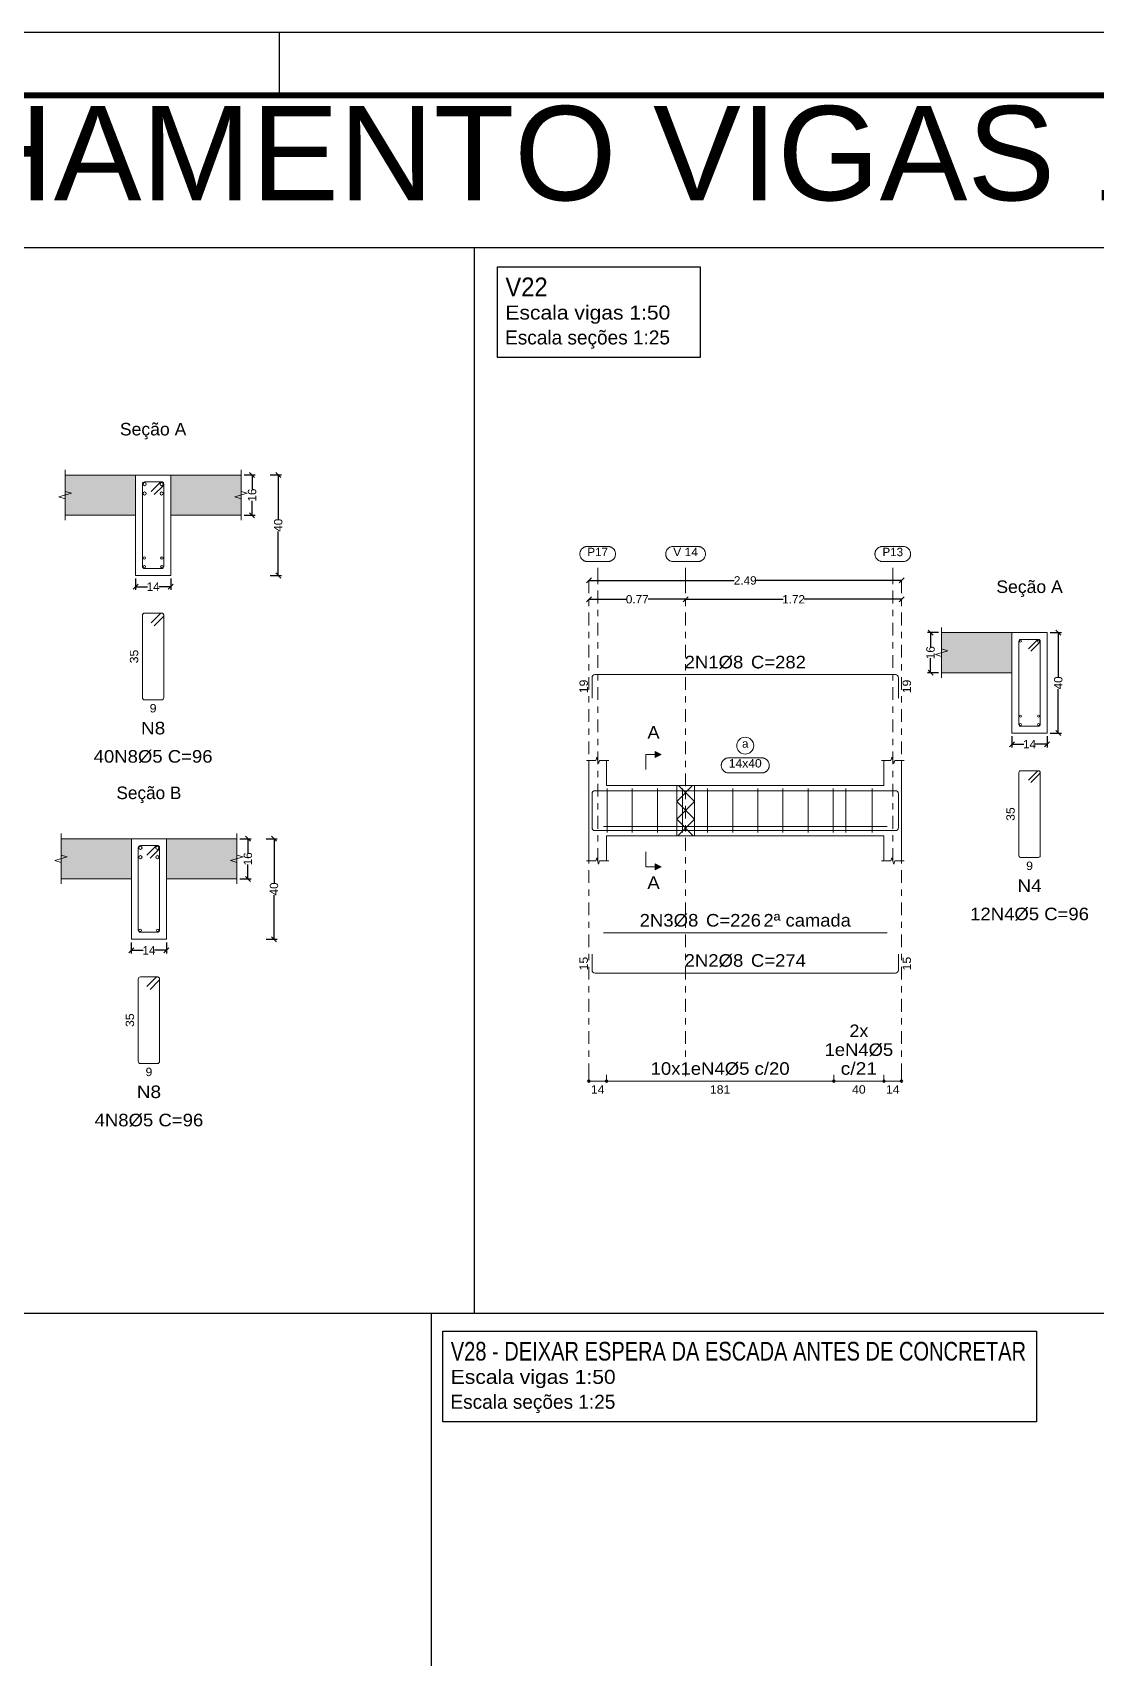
# Model space of a CAD drawing. Header units: centimetres. Extents: x 3194 to 3278, y -951 to -517.
# Drawn here: x 3218.98 to 3235.91, y -730.22 to -704.35 of the extents above; entities that cross this region are included whole.
import ezdxf
from ezdxf.enums import TextEntityAlignment as Align

# ---------------------------------------------------------------- set-up
doc = ezdxf.new("R2010")
doc.units = ezdxf.units.CM
doc.linetypes.add('CYPE_RAYAPUNTO', pattern=[0.4125, 0.2025, -0.105, 0, -0.105])
for name, color, linetype, lineweight in [('ARM_LONGITUDINAL_Ø10', 33, 'Continuous', 9), ('ARM_LONGITUDINAL_Ø12_5', 34, 'Continuous', 9), ('ARM_LONGITUDINAL_Ø8', 32, 'Continuous', 9), ('ARM_TRANSVERSAL_Ø5', 120, 'Continuous', 9), ('ELE_ARM_TRANS_TXT_EST', 7, 'Continuous', 9), ('ELE_CONT_NOS', 7, 'Continuous', 9), ('ELE_CONT_VIG_CONCRETO', 7, 'Continuous', 9), ('ELE_COT_COMPRIMENTO_PROJETADO', 8, 'Continuous', 0), ('ELE_COT_COT_ANCORAGENS', 8, 'Continuous', 0), ('ELE_COT_COT_EST', 8, 'Continuous', 0), ('ELE_COT_COT_LIN_APOIOS', 8, 'CYPE_RAYAPUNTO', 0), ('ELE_COT_TEXTOS_ESTRIBOS', 8, 'Continuous', 0), ('ELE_REF_COT_LIN_AUX_COTA', 8, 'CYPE_RAYAPUNTO', 9), ('ELE_REF_LINHAS_MARCAS_PLANTA', 8, 'Continuous', 9), ('ELE_REF_MARCAS_PLANTA', 8, 'Continuous', 9), ('ELE_REF_REF_ESCALA', 3, 'Continuous', 9), ('ELE_REF_REF_NOME', 8, 'Continuous', 9), ('ELE_REF_REF_REFERENCIA', 8, 'Continuous', 9), ('ELE_REF_TEXTO_REF_NOME', 8, 'Continuous', 9), ('ELE_REF_TEXTO_REF_REFERENCIA', 8, 'Continuous', 9), ('POR_ARM_LONG_ARM_TEXTOS', 7, 'Continuous', 9), ('POR_ARM_LONG_TXT_COMP', 7, 'Continuous', 9), ('POR_ARM_LONG_TXT_IND_LAYER_ARM_LONG', 7, 'Continuous', 9), ('SEC_CONT_LAJES_CORTE', 8, 'Continuous', 9), ('SEC_CONT_VIG_CONCRETO_CORTE', 7, 'Continuous', 9), ('SEC_COTAS_SEC_DIM_VIGA', 8, 'Continuous', 0), ('SEC_COTAS_TEXTOS_DETALHE_ESTRIBOS', 8, 'Continuous', 0), ('SEC_REF_TXT_NOMES', 2, 'Continuous', 9), ('SEC_REF_TXT_POSICOES_ARM_ESTRIBOS', 7, 'Continuous', 9)]:
    doc.layers.add(name, color=color, linetype=linetype, lineweight=lineweight)
doc.layers.add('ARQ-FOLHA', color=7, linetype='Continuous')
doc.layers.add('COTA CYPE', color=31, linetype='Continuous')
doc.styles.add('CYPETXT', font='arial.ttf', dxfattribs={"height": 0.2})
doc.styles.add('CYPETXT_0.2', font='arial.ttf', dxfattribs={"height": 0.133333})
doc.styles.add('TQS_ARIAL', font='arial.ttf')
doc.dimstyles.new('cype_oblique', dxfattribs={"dimtxt": 0.18, "dimasz": 0.18, "dimexe": 0.05, "dimexo": 0.05, "dimgap": 0, "dimtad": 0, "dimdec": 4, "dimzin": 0, "dimdsep": 46, "dimtxsty": 'CYPETXT_0.2', "dimblk": 'OBLIQUE', "dimtsz": 0.04, "dimcen": 0.09, "dimadec": 0, "dimazin": 0, "dimtfac": 1, "dimtdec": 4, "dimtofl": 0, "dimtmove": 2, "dimatfit": 3, "dimfxl": 1, "dimtolj": 1, "dimtzin": 0, "dimarcsym": 0})

# ---------------------------------------------------------------- blocks, each defined once
blk = doc.blocks.new('*D1351')
at = {"layer": 'Defpoints', "color": 0, "transparency": 16777216}
for p in [(3220.625, -712.994), (3221.185, -712.994), (3221.185, -713.172)]:
    blk.add_point(p, dxfattribs=at)
at = {"layer": 'SEC_COTAS_SEC_DIM_VIGA', "color": 0, "lineweight": -2, "transparency": 16777216}
for p, q in [((3220.585, -713.212), (3220.665, -713.132)), ((3220.625, -713.044), (3220.625, -713.222)), ((3220.625, -713.172), (3220.816, -713.172)), ((3221.185, -713.172), (3220.994, -713.172)), ((3221.145, -713.212), (3221.225, -713.132)), ((3221.185, -713.044), (3221.185, -713.222))]:
    blk.add_line(p, q, dxfattribs=at)
at = {"layer": 'SEC_COTAS_SEC_DIM_VIGA', "color": 0, "transparency": 16777216, "insert": (3220.905, -713.172), "char_height": 0.1333, "attachment_point": 5, "style": 'CYPETXT_0.2'}
blk.add_mtext('\\A1;14', dxfattribs=at)
blk = doc.blocks.new('_OBLIQUE')
at = {"color": 0, "linetype": 'ByBlock'}
blk.add_line((-0.5, -0.5), (0.5, 0.5), dxfattribs=at)
blk = doc.blocks.new('*D1352')
at = {"layer": 'Defpoints', "color": 0, "transparency": 16777216}
for p in [(3222.305, -711.394), (3222.482, -711.394), (3222.305, -712.034)]:
    blk.add_point(p, dxfattribs=at)
at = {"layer": 'SEC_COTAS_SEC_DIM_VIGA', "color": 0, "lineweight": -2, "transparency": 16777216}
for p, q in [((3222.522, -711.434), (3222.442, -711.354)), ((3222.355, -711.394), (3222.532, -711.394)), ((3222.482, -711.394), (3222.482, -711.625)), ((3222.482, -712.034), (3222.482, -711.803)), ((3222.355, -712.034), (3222.532, -712.034)), ((3222.522, -712.074), (3222.442, -711.994))]:
    blk.add_line(p, q, dxfattribs=at)
at = {"layer": 'SEC_COTAS_SEC_DIM_VIGA', "color": 0, "transparency": 16777216, "insert": (3222.482, -711.714), "char_height": 0.1333, "attachment_point": 5, "rotation": 90, "style": 'CYPETXT_0.2'}
blk.add_mtext('\\A1;16', dxfattribs=at)
blk = doc.blocks.new('*D1353')
at = {"layer": 'Defpoints', "color": 0, "transparency": 16777216}
for p in [(3222.721, -711.394), (3222.898, -711.394), (3222.721, -712.994)]:
    blk.add_point(p, dxfattribs=at)
at = {"layer": 'SEC_COTAS_SEC_DIM_VIGA', "color": 0, "lineweight": -2, "transparency": 16777216}
for p, q in [((3222.938, -711.434), (3222.858, -711.354)), ((3222.771, -711.394), (3222.948, -711.394)), ((3222.898, -711.394), (3222.898, -712.096)), ((3222.898, -712.994), (3222.898, -712.292)), ((3222.771, -712.994), (3222.948, -712.994)), ((3222.938, -713.034), (3222.858, -712.954))]:
    blk.add_line(p, q, dxfattribs=at)
at = {"layer": 'SEC_COTAS_SEC_DIM_VIGA', "color": 0, "transparency": 16777216, "insert": (3222.898, -712.194), "char_height": 0.1333, "attachment_point": 5, "rotation": 90, "style": 'CYPETXT_0.2'}
blk.add_mtext('\\A1;40', dxfattribs=at)
blk = doc.blocks.new('*D1362')
at = {"layer": 'Defpoints', "color": 0, "transparency": 16777216}
for p in [(3220.558, -718.784), (3221.118, -718.784), (3221.118, -718.961)]:
    blk.add_point(p, dxfattribs=at)
at = {"layer": 'SEC_COTAS_SEC_DIM_VIGA', "color": 0, "lineweight": -2, "transparency": 16777216}
for p, q in [((3220.558, -718.834), (3220.558, -719.011)), ((3221.118, -718.834), (3221.118, -719.011)), ((3220.518, -719.001), (3220.598, -718.921)), ((3220.558, -718.961), (3220.749, -718.961)), ((3221.118, -718.961), (3220.927, -718.961)), ((3221.078, -719.001), (3221.158, -718.921))]:
    blk.add_line(p, q, dxfattribs=at)
at = {"layer": 'SEC_COTAS_SEC_DIM_VIGA', "color": 0, "transparency": 16777216, "insert": (3220.838, -718.961), "char_height": 0.1333, "attachment_point": 5, "style": 'CYPETXT_0.2'}
blk.add_mtext('\\A1;14', dxfattribs=at)
blk = doc.blocks.new('*D1363')
at = {"layer": 'Defpoints', "color": 0, "transparency": 16777216}
for p in [(3222.238, -717.184), (3222.415, -717.184), (3222.238, -717.824)]:
    blk.add_point(p, dxfattribs=at)
at = {"layer": 'SEC_COTAS_SEC_DIM_VIGA', "color": 0, "lineweight": -2, "transparency": 16777216}
for p, q in [((3222.288, -717.184), (3222.465, -717.184)), ((3222.455, -717.224), (3222.375, -717.144)), ((3222.415, -717.184), (3222.415, -717.414)), ((3222.415, -717.824), (3222.415, -717.593)), ((3222.288, -717.824), (3222.465, -717.824)), ((3222.455, -717.864), (3222.375, -717.784))]:
    blk.add_line(p, q, dxfattribs=at)
at = {"layer": 'SEC_COTAS_SEC_DIM_VIGA', "color": 0, "transparency": 16777216, "insert": (3222.415, -717.504), "char_height": 0.1333, "attachment_point": 5, "rotation": 90, "style": 'CYPETXT_0.2'}
blk.add_mtext('\\A1;16', dxfattribs=at)
blk = doc.blocks.new('*D1364')
at = {"layer": 'Defpoints', "color": 0, "transparency": 16777216}
for p in [(3222.654, -717.184), (3222.831, -717.184), (3222.654, -718.784)]:
    blk.add_point(p, dxfattribs=at)
at = {"layer": 'SEC_COTAS_SEC_DIM_VIGA', "color": 0, "lineweight": -2, "transparency": 16777216}
for p, q in [((3222.704, -717.184), (3222.881, -717.184)), ((3222.871, -717.224), (3222.791, -717.144)), ((3222.831, -717.184), (3222.831, -717.886)), ((3222.831, -718.784), (3222.831, -718.082)), ((3222.704, -718.784), (3222.881, -718.784)), ((3222.871, -718.824), (3222.791, -718.744))]:
    blk.add_line(p, q, dxfattribs=at)
at = {"layer": 'SEC_COTAS_SEC_DIM_VIGA', "color": 0, "transparency": 16777216, "insert": (3222.831, -717.984), "char_height": 0.1333, "attachment_point": 5, "rotation": 90, "style": 'CYPETXT_0.2'}
blk.add_mtext('\\A1;40', dxfattribs=at)
blk = doc.blocks.new('*D1201')
at = {"layer": 'Defpoints', "color": 0, "transparency": 16777216}
for p in [(3234.584, -715.503), (3235.144, -715.503), (3235.144, -715.68)]:
    blk.add_point(p, dxfattribs=at)
at = {"layer": 'SEC_COTAS_SEC_DIM_VIGA', "color": 0, "lineweight": -2, "transparency": 16777216}
for p, q in [((3234.544, -715.72), (3234.624, -715.64)), ((3234.584, -715.553), (3234.584, -715.73)), ((3234.584, -715.68), (3234.775, -715.68)), ((3235.144, -715.68), (3234.953, -715.68)), ((3235.104, -715.72), (3235.184, -715.64)), ((3235.144, -715.553), (3235.144, -715.73))]:
    blk.add_line(p, q, dxfattribs=at)
at = {"layer": 'SEC_COTAS_SEC_DIM_VIGA', "color": 0, "transparency": 16777216, "insert": (3234.864, -715.68), "char_height": 0.1333, "attachment_point": 5, "style": 'CYPETXT_0.2'}
blk.add_mtext('\\A1;14', dxfattribs=at)
blk = doc.blocks.new('*D1202')
at = {"layer": 'Defpoints', "color": 0, "transparency": 16777216}
for p in [(3233.287, -713.903), (3233.464, -713.903), (3233.464, -714.543)]:
    blk.add_point(p, dxfattribs=at)
at = {"layer": 'SEC_COTAS_SEC_DIM_VIGA', "color": 0, "lineweight": -2, "transparency": 16777216}
for p, q in [((3233.414, -713.903), (3233.237, -713.903)), ((3233.327, -713.943), (3233.247, -713.863)), ((3233.287, -713.903), (3233.287, -714.133)), ((3233.287, -714.543), (3233.287, -714.312)), ((3233.414, -714.543), (3233.237, -714.543)), ((3233.327, -714.583), (3233.247, -714.503))]:
    blk.add_line(p, q, dxfattribs=at)
at = {"layer": 'SEC_COTAS_SEC_DIM_VIGA', "color": 0, "transparency": 16777216, "insert": (3233.287, -714.223), "char_height": 0.1333, "attachment_point": 5, "rotation": 90, "style": 'CYPETXT_0.2'}
blk.add_mtext('\\A1;16', dxfattribs=at)
blk = doc.blocks.new('*D1203')
at = {"layer": 'Defpoints', "color": 0, "transparency": 16777216}
for p in [(3235.144, -713.903), (3235.322, -713.903), (3235.144, -715.503)]:
    blk.add_point(p, dxfattribs=at)
at = {"layer": 'SEC_COTAS_SEC_DIM_VIGA', "color": 0, "lineweight": -2, "transparency": 16777216}
for p, q in [((3235.194, -713.903), (3235.372, -713.903)), ((3235.362, -713.943), (3235.282, -713.863)), ((3235.322, -713.903), (3235.322, -714.605)), ((3235.322, -715.503), (3235.322, -714.801)), ((3235.194, -715.503), (3235.372, -715.503)), ((3235.362, -715.543), (3235.282, -715.463))]:
    blk.add_line(p, q, dxfattribs=at)
at = {"layer": 'SEC_COTAS_SEC_DIM_VIGA', "color": 0, "transparency": 16777216, "insert": (3235.322, -714.703), "char_height": 0.1333, "attachment_point": 5, "rotation": 90, "style": 'CYPETXT_0.2'}
blk.add_mtext('\\A1;40', dxfattribs=at)
blk = doc.blocks.new('*D1204')
at = {"layer": 'Defpoints', "color": 0, "transparency": 16777216}
for p in [(3227.846, -713.373), (3227.846, -713.373), (3229.386, -713.373)]:
    blk.add_point(p, dxfattribs=at)
at = {"layer": 'ELE_COT_COMPRIMENTO_PROJETADO', "color": 0, "lineweight": -2, "transparency": 16777216}
for p, q in [((3227.806, -713.413), (3227.886, -713.333)), ((3227.846, -713.373), (3228.443, -713.373)), ((3229.386, -713.373), (3228.789, -713.373)), ((3229.346, -713.413), (3229.426, -713.333))]:
    blk.add_line(p, q, dxfattribs=at)
at = {"layer": 'ELE_COT_COMPRIMENTO_PROJETADO', "color": 0, "transparency": 16777216, "insert": (3228.616, -713.373), "char_height": 0.1333, "attachment_point": 5, "style": 'CYPETXT_0.2'}
blk.add_mtext('\\A1;0.77', dxfattribs=at)
blk = doc.blocks.new('*D1205')
at = {"layer": 'Defpoints', "color": 0, "transparency": 16777216}
for p in [(3229.386, -713.373), (3229.386, -713.373), (3232.826, -713.373)]:
    blk.add_point(p, dxfattribs=at)
at = {"layer": 'ELE_COT_COMPRIMENTO_PROJETADO', "color": 0, "lineweight": -2, "transparency": 16777216}
for p, q in [((3229.346, -713.413), (3229.426, -713.333)), ((3229.386, -713.373), (3230.94, -713.373)), ((3232.826, -713.373), (3231.272, -713.373)), ((3232.786, -713.413), (3232.866, -713.333))]:
    blk.add_line(p, q, dxfattribs=at)
at = {"layer": 'ELE_COT_COMPRIMENTO_PROJETADO', "color": 0, "transparency": 16777216, "insert": (3231.106, -713.373), "char_height": 0.1333, "attachment_point": 5, "style": 'CYPETXT_0.2'}
blk.add_mtext('\\A1;1.72', dxfattribs=at)
blk = doc.blocks.new('*D1206')
at = {"layer": 'Defpoints', "color": 0, "transparency": 16777216}
for p in [(3227.846, -713.073), (3227.846, -713.073), (3232.826, -713.073)]:
    blk.add_point(p, dxfattribs=at)
at = {"layer": 'ELE_COT_COMPRIMENTO_PROJETADO', "color": 0, "lineweight": -2, "transparency": 16777216}
for p, q in [((3227.806, -713.113), (3227.886, -713.033)), ((3227.846, -713.073), (3230.162, -713.073)), ((3232.826, -713.073), (3230.51, -713.073)), ((3232.786, -713.113), (3232.866, -713.033))]:
    blk.add_line(p, q, dxfattribs=at)
at = {"layer": 'ELE_COT_COMPRIMENTO_PROJETADO', "color": 0, "transparency": 16777216, "insert": (3230.336, -713.073), "char_height": 0.1333, "attachment_point": 5, "style": 'CYPETXT_0.2'}
blk.add_mtext('\\A1;2.49', dxfattribs=at)
blk = doc.blocks.new('FOLHA A1')
at = {"layer": 'ARQ-FOLHA'}
for p, q in [((841, 0), (0, 0)), ((286, -10), (286, 0))]:
    blk.add_line(p, q, dxfattribs=at)
at = {"layer": 'ARQ-FOLHA', "const_width": 1}
blk.add_lwpolyline([(25, -10), (25, -584), (831, -584), (831, -10), (25, -10)], dxfattribs=at)

msp = doc.modelspace()

# ---------------------------------------------------------------- hatches: boundary and pattern name
at = {"layer": 'ELE_REF_LINHAS_MARCAS_PLANTA'}
for points in [[(3228.89898, -715.89047), (3228.89898, -715.79447), (3228.99498, -715.84247)], [(3228.89898, -717.58447), (3228.89898, -717.68047), (3228.99498, -717.63247)]]:
    msp.add_hatch(color=256, dxfattribs=at).paths.add_polyline_path(points)
at = {"layer": 'SEC_CONT_LAJES_CORTE', "true_color": 0xdad7d3}
for points in [[(3219.505, -711.39431), (3220.625, -711.39431), (3220.625, -712.03431), (3219.505, -712.03431)], [(3222.305, -711.39431), (3221.185, -711.39431), (3221.185, -712.03431), (3222.305, -712.03431)], [(3233.46436, -714.54264), (3234.58436, -714.54264), (3234.58436, -713.90264), (3233.46436, -713.90264)], [(3219.43816, -717.18367), (3220.55816, -717.18367), (3220.55816, -717.82367), (3219.43816, -717.82367)], [(3222.23816, -717.18367), (3221.11816, -717.18367), (3221.11816, -717.82367), (3222.23816, -717.82367)]]:
    msp.add_hatch(color=254, dxfattribs=at).paths.add_polyline_path(points)

# ---------------------------------------------------------------- linework, layer by layer
for p, q in [((3196.8194, -707.7739), (3259.9194, -707.7739)), ((3226.01692, -707.7739), (3226.01692, -724.74074)), ((3259.9194, -724.74074), (3196.8194, -724.74074)), ((3225.33296, -724.74074), (3225.33296, -745.27835))]:
    msp.add_line(p, q)
at = {"layer": 'ARM_LONGITUDINAL_Ø10'}
for centre in [(3220.765, -712.71431), (3220.765, -712.85431), (3221.045, -712.71431), (3221.045, -712.85431), (3220.69816, -718.64367), (3220.97816, -718.64367)]:
    msp.add_circle(centre, 0.02, dxfattribs=at)
at = {"layer": 'ARM_LONGITUDINAL_Ø12_5'}
for centre in [(3220.77, -711.53931), (3221.04, -711.53931), (3220.77, -711.68931), (3221.04, -711.68931), (3220.70316, -717.32867), (3220.97316, -717.32867), (3220.70316, -717.47867), (3220.97316, -717.47867)]:
    msp.add_circle(centre, 0.025, dxfattribs=at)
at = {"layer": 'ARM_LONGITUDINAL_Ø8'}
for points in [[(3232.77598, -714.94805), (3232.77598, -714.62064), (3232.77233, -714.60227), (3232.76192, -714.5867), (3232.74635, -714.57629), (3232.72798, -714.57264), (3227.94398, -714.57264), (3227.92561, -714.57629), (3227.91004, -714.5867), (3227.89963, -714.60227), (3227.89598, -714.62064), (3227.89598, -714.94805)], [(3232.77598, -716.79488), (3232.77598, -716.46747), (3232.77233, -716.4491), (3232.76192, -716.43353), (3232.74635, -716.42312), (3232.72798, -716.41947), (3227.94398, -716.41947), (3227.92561, -716.42312), (3227.91004, -716.43353), (3227.89963, -716.4491), (3227.89598, -716.46747), (3227.89598, -716.79488)], [(3232.77598, -716.75547), (3232.77598, -717.00747), (3232.77233, -717.02584), (3232.76192, -717.04141), (3232.74635, -717.05182), (3232.72798, -717.05547), (3227.94398, -717.05547), (3227.92561, -717.05182), (3227.91004, -717.04141), (3227.89963, -717.02584), (3227.89598, -717.00747), (3227.89598, -716.75547)], [(3232.59598, -716.98947), (3228.07598, -716.98947)], [(3232.59598, -718.68247), (3228.07598, -718.68247)], [(3232.77598, -719.02247), (3232.77598, -719.27447), (3232.77233, -719.29284), (3232.76192, -719.30841), (3232.74635, -719.31882), (3232.72798, -719.32247), (3227.94398, -719.32247), (3227.92561, -719.31882), (3227.91004, -719.30841), (3227.89963, -719.29284), (3227.89598, -719.27447), (3227.89598, -719.02247)]]:
    msp.add_lwpolyline(points, dxfattribs=at)
for centre in [(3234.72036, -714.03864), (3235.00836, -714.03864), (3234.72036, -715.23464), (3235.00836, -715.23464), (3234.72036, -715.36664), (3235.00836, -715.36664)]:
    msp.add_circle(centre, 0.016, dxfattribs=at)
at = {"layer": 'ARM_TRANSVERSAL_Ø5'}
for p, q in [((3228.13598, -716.38747), (3228.13598, -717.08747)), ((3228.53598, -716.38747), (3228.53598, -717.08747)), ((3228.93598, -716.38747), (3228.93598, -717.08747)), ((3229.33598, -716.38747), (3229.33598, -717.08747)), ((3229.73598, -716.38747), (3229.73598, -717.08747)), ((3230.13598, -716.38747), (3230.13598, -717.08747)), ((3230.53598, -716.38747), (3230.53598, -717.08747)), ((3230.93598, -716.38747), (3230.93598, -717.08747)), ((3231.33598, -716.38747), (3231.33598, -717.08747)), ((3231.73598, -716.38747), (3231.73598, -717.08747)), ((3231.93598, -716.38747), (3231.93598, -717.08747)), ((3232.35598, -716.38747), (3232.35598, -717.08747))]:
    msp.add_line(p, q, dxfattribs=at)
for points in [[(3220.92333, -711.70548), (3221.06475, -711.56406), (3221.0691, -711.55876), (3221.07234, -711.55271), (3221.07433, -711.54614), (3221.075, -711.53931), (3221.07433, -711.53248), (3221.07234, -711.52592), (3221.0691, -711.51987), (3221.06475, -711.51456), (3221.05945, -711.51021), (3221.0534, -711.50698), (3221.04683, -711.50498), (3221.04, -711.50431), (3220.77, -711.50431), (3220.75661, -711.50698), (3220.74525, -711.51456), (3220.73767, -711.52592), (3220.735, -711.53931), (3220.735, -712.84931), (3220.73767, -712.86271), (3220.74525, -712.87406), (3220.75661, -712.88165), (3220.77, -712.88431), (3221.04, -712.88431), (3221.0534, -712.88165), (3221.06475, -712.87406), (3221.07234, -712.86271), (3221.075, -712.84931), (3221.075, -711.53931), (3221.07433, -711.53248), (3221.07234, -711.52592), (3221.0691, -711.51987), (3221.06475, -711.51456), (3221.05945, -711.51021), (3221.0534, -711.50698), (3221.04683, -711.50498), (3221.04, -711.50431), (3221.03317, -711.50498), (3221.02661, -711.50698), (3221.02056, -711.51021), (3221.01525, -711.51456), (3220.87383, -711.65598)], [(3220.92333, -713.79481), (3221.06475, -713.65339), (3221.0691, -713.64809), (3221.07234, -713.64204), (3221.07433, -713.63547), (3221.075, -713.62864), (3221.07433, -713.62182), (3221.07234, -713.61525), (3221.0691, -713.6092), (3221.06475, -713.6039), (3221.05945, -713.59954), (3221.0534, -713.59631), (3221.04683, -713.59432), (3221.04, -713.59364), (3220.77, -713.59364), (3220.75661, -713.59631), (3220.74525, -713.6039), (3220.73767, -713.61525), (3220.735, -713.62864), (3220.735, -714.93864), (3220.73767, -714.95204), (3220.74525, -714.96339), (3220.75661, -714.97098), (3220.77, -714.97364), (3221.04, -714.97364), (3221.0534, -714.97098), (3221.06475, -714.96339), (3221.07234, -714.95204), (3221.075, -714.93864), (3221.075, -713.62864), (3221.07433, -713.62182), (3221.07234, -713.61525), (3221.0691, -713.6092), (3221.06475, -713.6039), (3221.05945, -713.59954), (3221.0534, -713.59631), (3221.04683, -713.59432), (3221.04, -713.59364), (3221.03317, -713.59432), (3221.02661, -713.59631), (3221.02056, -713.59954), (3221.01525, -713.6039), (3220.87383, -713.74532)], [(3234.88532, -714.19845), (3235.02674, -714.05702), (3235.02998, -714.05308), (3235.03238, -714.04859), (3235.03386, -714.04371), (3235.03436, -714.03864), (3235.03386, -714.03357), (3235.03238, -714.02869), (3235.02998, -714.0242), (3235.02674, -714.02026), (3235.0228, -714.01702), (3235.01831, -714.01462), (3235.01343, -714.01314), (3235.00836, -714.01264), (3234.72036, -714.01264), (3234.71041, -714.01462), (3234.70197, -714.02026), (3234.69634, -714.02869), (3234.69436, -714.03864), (3234.69436, -715.36664), (3234.69634, -715.37659), (3234.70197, -715.38502), (3234.71041, -715.39066), (3234.72036, -715.39264), (3235.00836, -715.39264), (3235.01831, -715.39066), (3235.02674, -715.38502), (3235.03238, -715.37659), (3235.03436, -715.36664), (3235.03436, -714.03864), (3235.03386, -714.03357), (3235.03238, -714.02869), (3235.02998, -714.0242), (3235.02674, -714.02026), (3235.0228, -714.01702), (3235.01831, -714.01462), (3235.01343, -714.01314), (3235.00836, -714.01264), (3235.00329, -714.01314), (3234.99841, -714.01462), (3234.99391, -714.01702), (3234.98997, -714.02026), (3234.84855, -714.16168)], [(3234.88532, -716.28778), (3235.02674, -716.14636), (3235.02998, -716.14242), (3235.03238, -716.13792), (3235.03386, -716.13305), (3235.03436, -716.12797), (3235.03386, -716.1229), (3235.03238, -716.11802), (3235.02998, -716.11353), (3235.02674, -716.10959), (3235.0228, -716.10636), (3235.01831, -716.10395), (3235.01343, -716.10247), (3235.00836, -716.10197), (3234.72036, -716.10197), (3234.71041, -716.10395), (3234.70197, -716.10959), (3234.69634, -716.11802), (3234.69436, -716.12797), (3234.69436, -717.45597), (3234.69634, -717.46592), (3234.70197, -717.47436), (3234.71041, -717.47999), (3234.72036, -717.48197), (3235.00836, -717.48197), (3235.01831, -717.47999), (3235.02674, -717.47436), (3235.03238, -717.46592), (3235.03436, -717.45597), (3235.03436, -716.12797), (3235.03386, -716.1229), (3235.03238, -716.11802), (3235.02998, -716.11353), (3235.02674, -716.10959), (3235.0228, -716.10636), (3235.01831, -716.10395), (3235.01343, -716.10247), (3235.00836, -716.10197), (3235.00329, -716.10247), (3234.99841, -716.10395), (3234.99391, -716.10636), (3234.98997, -716.10959), (3234.84855, -716.25101)], [(3220.85649, -717.49484), (3220.99791, -717.35342), (3221.00227, -717.34812), (3221.0055, -717.34207), (3221.00749, -717.3355), (3221.00816, -717.32867), (3221.00749, -717.32184), (3221.0055, -717.31528), (3221.00227, -717.30923), (3220.99791, -717.30392), (3220.99261, -717.29957), (3220.98656, -717.29634), (3220.97999, -717.29434), (3220.97316, -717.29367), (3220.70316, -717.29367), (3220.68977, -717.29634), (3220.67842, -717.30392), (3220.67083, -717.31528), (3220.66816, -717.32867), (3220.66816, -718.63867), (3220.67083, -718.65207), (3220.67842, -718.66342), (3220.68977, -718.67101), (3220.70316, -718.67367), (3220.97316, -718.67367), (3220.98656, -718.67101), (3220.99791, -718.66342), (3221.0055, -718.65207), (3221.00816, -718.63867), (3221.00816, -717.32867), (3221.00749, -717.32184), (3221.0055, -717.31528), (3221.00227, -717.30923), (3220.99791, -717.30392), (3220.99261, -717.29957), (3220.98656, -717.29634), (3220.97999, -717.29434), (3220.97316, -717.29367), (3220.96634, -717.29434), (3220.95977, -717.29634), (3220.95372, -717.29957), (3220.94842, -717.30392), (3220.80699, -717.44534)], [(3220.85649, -719.58418), (3220.99791, -719.44275), (3221.00227, -719.43745), (3221.0055, -719.4314), (3221.00749, -719.42483), (3221.00816, -719.418), (3221.00749, -719.41118), (3221.0055, -719.40461), (3221.00227, -719.39856), (3220.99791, -719.39326), (3220.99261, -719.3889), (3220.98656, -719.38567), (3220.97999, -719.38368), (3220.97316, -719.383), (3220.70316, -719.383), (3220.68977, -719.38567), (3220.67842, -719.39326), (3220.67083, -719.40461), (3220.66816, -719.418), (3220.66816, -720.728), (3220.67083, -720.7414), (3220.67842, -720.75275), (3220.68977, -720.76034), (3220.70316, -720.763), (3220.97316, -720.763), (3220.98656, -720.76034), (3220.99791, -720.75275), (3221.0055, -720.7414), (3221.00816, -720.728), (3221.00816, -719.418), (3221.00749, -719.41118), (3221.0055, -719.40461), (3221.00227, -719.39856), (3220.99791, -719.39326), (3220.99261, -719.3889), (3220.98656, -719.38567), (3220.97999, -719.38368), (3220.97316, -719.383), (3220.96634, -719.38368), (3220.95977, -719.38567), (3220.95372, -719.3889), (3220.94842, -719.39326), (3220.80699, -719.53468)]]:
    msp.add_lwpolyline(points, dxfattribs=at)
at = {"layer": 'COTA CYPE'}
for points in [[(3226.39059, -708.08117), (3229.61699, -708.08117), (3229.61699, -709.52464), (3226.39059, -709.52464)], [(3225.52042, -725.02463), (3234.97661, -725.02463), (3234.97661, -726.4681), (3225.52042, -726.4681)]]:
    msp.add_lwpolyline(points, close=True, dxfattribs=at)
at = {"layer": 'ELE_CONT_NOS'}
for p, q in [((3227.84598, -716.33747), (3227.84598, -715.93747)), ((3228.12598, -716.33747), (3228.12598, -715.93747)), ((3232.54598, -716.33747), (3232.54598, -715.93747)), ((3232.82598, -716.33747), (3232.82598, -715.93747)), ((3227.84598, -717.13747), (3227.84598, -717.53747)), ((3228.12598, -717.13747), (3228.12598, -717.53747)), ((3232.54598, -717.13747), (3232.54598, -717.53747)), ((3232.82598, -717.13747), (3232.82598, -717.53747))]:
    msp.add_line(p, q, dxfattribs=at)
at = {"layer": 'ELE_CONT_NOS', "lineweight": 0}
for p, q in [((3229.24598, -716.58924), (3229.49775, -716.33747)), ((3229.52598, -716.58924), (3229.27421, -716.33747)), ((3229.24598, -716.87209), (3229.52598, -716.59209)), ((3229.52598, -716.87209), (3229.24598, -716.59209)), ((3229.50852, -717.13747), (3229.24598, -716.87493)), ((3229.26344, -717.13747), (3229.52598, -716.87493))]:
    msp.add_line(p, q, dxfattribs=at)
at = {"layer": 'ELE_CONT_NOS'}
for points in [[(3227.80598, -715.93747), (3227.95598, -715.93747), (3227.97098, -715.88747), (3228.00098, -715.98747), (3228.01598, -715.93747), (3228.16598, -715.93747)], [(3232.50598, -715.93747), (3232.65598, -715.93747), (3232.67098, -715.88747), (3232.70098, -715.98747), (3232.71598, -715.93747), (3232.86598, -715.93747)], [(3227.84598, -716.33747), (3227.84598, -717.13747)], [(3232.82598, -716.33747), (3232.82598, -717.13747)], [(3227.80598, -717.53747), (3227.95598, -717.53747), (3227.97098, -717.48747), (3228.00098, -717.58747), (3228.01598, -717.53747), (3228.16598, -717.53747)], [(3232.50598, -717.53747), (3232.65598, -717.53747), (3232.67098, -717.48747), (3232.70098, -717.58747), (3232.71598, -717.53747), (3232.86598, -717.53747)]]:
    msp.add_lwpolyline(points, dxfattribs=at)
at = {"layer": 'ELE_CONT_NOS', "lineweight": 0}
msp.add_lwpolyline([(3229.24598, -716.33747), (3229.24598, -717.13747), (3229.52598, -717.13747), (3229.52598, -716.33747), (3229.24598, -716.33747)], close=True, dxfattribs=at)
at = {"layer": 'ELE_CONT_VIG_CONCRETO'}
for p, q in [((3228.12598, -716.33747), (3229.38598, -716.33747)), ((3229.38598, -716.33747), (3232.54598, -716.33747)), ((3228.12598, -717.13747), (3229.38598, -717.13747)), ((3229.38598, -717.13747), (3232.54598, -717.13747))]:
    msp.add_line(p, q, dxfattribs=at)
at = {"layer": 'ELE_COT_COT_EST'}
for p, q in [((3227.84598, -721.04247), (3227.84598, -720.94247)), ((3228.12598, -721.04247), (3228.12598, -720.94247)), ((3231.74598, -721.04247), (3231.74598, -720.94247)), ((3232.54598, -721.04247), (3232.54598, -720.94247))]:
    msp.add_line(p, q, dxfattribs=at)
for points in [[(3227.84598, -721.04247), (3228.12598, -721.04247), (3228.12598, -720.94247)], [(3228.12598, -721.04247), (3231.74598, -721.04247), (3231.74598, -720.94247)], [(3231.74598, -721.04247), (3232.54598, -721.04247), (3232.54598, -720.94247)], [(3232.54598, -721.04247), (3232.82598, -721.04247), (3232.82598, -720.94247)]]:
    msp.add_lwpolyline(points, dxfattribs=at)
for centre in [(3227.84598, -721.04247), (3228.12598, -721.04247), (3228.12598, -721.04247), (3231.74598, -721.04247), (3231.74598, -721.04247), (3232.54598, -721.04247), (3232.54598, -721.04247), (3232.82598, -721.04247)]:
    msp.add_circle(centre, 0.02, dxfattribs=at)
at = {"layer": 'ELE_COT_COT_LIN_APOIOS'}
for p, q in [((3227.84598, -713.07264), (3227.84598, -721.04247)), ((3227.84598, -713.07264), (3227.84598, -721.04247)), ((3229.38598, -713.07264), (3229.38598, -721.04247)), ((3232.82598, -713.07264), (3232.82598, -721.04247)), ((3232.82598, -713.07264), (3232.82598, -721.04247))]:
    msp.add_line(p, q, dxfattribs=at)
at = {"layer": 'ELE_REF_COT_LIN_AUX_COTA'}
for p, q in [((3227.98598, -713.07264), (3227.98598, -712.77264)), ((3229.38598, -713.07264), (3229.38598, -712.77264)), ((3232.68598, -713.07264), (3232.68598, -712.77264)), ((3227.98598, -717.53747), (3227.98598, -713.07264)), ((3232.68598, -717.53747), (3232.68598, -713.07264))]:
    msp.add_line(p, q, dxfattribs=at)
at = {"layer": 'ELE_REF_LINHAS_MARCAS_PLANTA'}
for p, q in [((3228.75498, -715.84247), (3228.75498, -716.08247)), ((3228.75498, -715.84247), (3228.89898, -715.84247)), ((3228.75498, -717.63247), (3228.75498, -717.39247)), ((3228.75498, -717.63247), (3228.89898, -717.63247))]:
    msp.add_line(p, q, dxfattribs=at)
for points in [[(3228.89898, -715.89047), (3228.89898, -715.79447), (3228.99498, -715.84247)], [(3228.89898, -717.58447), (3228.89898, -717.68047), (3228.99498, -717.63247)]]:
    msp.add_lwpolyline(points, close=True, dxfattribs=at)
at = {"layer": 'ELE_REF_REF_NOME'}
msp.add_lwpolyline([(3230.59798, -715.89747), (3230.60599, -715.89774), (3230.61397, -715.89854), (3230.62188, -715.89987), (3230.62968, -715.90173), (3230.63734, -715.90411), (3230.64483, -715.90699), (3230.6521, -715.91037), (3230.65913, -715.91422), (3230.66589, -715.91854), (3230.67235, -715.92329), (3230.67847, -715.92847), (3230.68424, -715.93405), (3230.68962, -715.93999), (3230.69459, -715.94629), (3230.69913, -715.9529), (3230.70321, -715.9598), (3230.70683, -715.96696), (3230.70996, -715.97434), (3230.71259, -715.98192), (3230.71471, -715.98965), (3230.71631, -715.99751), (3230.71738, -716.00546), (3230.71791, -716.01346), (3230.71791, -716.02148), (3230.71738, -716.02948), (3230.71631, -716.03743), (3230.71471, -716.04529), (3230.71259, -716.05302), (3230.70996, -716.0606), (3230.70683, -716.06798), (3230.70321, -716.07514), (3230.69913, -716.08204), (3230.69459, -716.08865), (3230.68962, -716.09495), (3230.68424, -716.10089), (3230.67847, -716.10647), (3230.67235, -716.11165), (3230.66589, -716.1164), (3230.65913, -716.12072), (3230.6521, -716.12457), (3230.64483, -716.12795), (3230.63734, -716.13083), (3230.62968, -716.13321), (3230.62188, -716.13507), (3230.61397, -716.1364), (3230.60599, -716.1372), (3230.59798, -716.13747), (3230.07398, -716.13747), (3230.06596, -716.1372), (3230.05799, -716.1364), (3230.05008, -716.13507), (3230.04228, -716.13321), (3230.03462, -716.13083), (3230.02713, -716.12795), (3230.01986, -716.12457), (3230.01283, -716.12072), (3230.00607, -716.1164), (3229.99961, -716.11165), (3229.99349, -716.10647), (3229.98772, -716.10089), (3229.98234, -716.09495), (3229.97737, -716.08865), (3229.97283, -716.08204), (3229.96875, -716.07514), (3229.96513, -716.06798), (3229.962, -716.0606), (3229.95937, -716.05302), (3229.95725, -716.04529), (3229.95565, -716.03743), (3229.95458, -716.02948), (3229.95405, -716.02148), (3229.95405, -716.01346), (3229.95458, -716.00546), (3229.95565, -715.99751), (3229.95725, -715.98965), (3229.95937, -715.98192), (3229.962, -715.97434), (3229.96513, -715.96696), (3229.96875, -715.9598), (3229.97283, -715.9529), (3229.97737, -715.94629), (3229.98234, -715.93999), (3229.98772, -715.93405), (3229.99349, -715.92847), (3229.99961, -715.92329), (3230.00607, -715.91854), (3230.01283, -715.91422), (3230.01986, -715.91037), (3230.02713, -715.90699), (3230.03462, -715.90411), (3230.04228, -715.90173), (3230.05008, -715.89987), (3230.05799, -715.89854), (3230.06596, -715.89774), (3230.07398, -715.89747), (3230.59798, -715.89747)], close=True, dxfattribs=at)
msp.add_circle((3230.33598, -715.70277), 0.13471, dxfattribs=at)
at = {"layer": 'ELE_REF_REF_REFERENCIA'}
for points in [[(3228.14998, -712.53264), (3228.15799, -712.53291), (3228.16597, -712.53371), (3228.17388, -712.53504), (3228.18168, -712.5369), (3228.18934, -712.53928), (3228.19683, -712.54216), (3228.2041, -712.54554), (3228.21113, -712.54939), (3228.21789, -712.55371), (3228.22435, -712.55846), (3228.23047, -712.56364), (3228.23624, -712.56922), (3228.24162, -712.57516), (3228.24659, -712.58146), (3228.25113, -712.58807), (3228.25521, -712.59497), (3228.25883, -712.60213), (3228.26196, -712.60951), (3228.26459, -712.61709), (3228.26671, -712.62482), (3228.26831, -712.63268), (3228.26938, -712.64063), (3228.26991, -712.64863), (3228.26991, -712.65665), (3228.26938, -712.66465), (3228.26831, -712.6726), (3228.26671, -712.68046), (3228.26459, -712.68819), (3228.26196, -712.69577), (3228.25883, -712.70315), (3228.25521, -712.71031), (3228.25113, -712.71721), (3228.24659, -712.72382), (3228.24162, -712.73012), (3228.23624, -712.73606), (3228.23047, -712.74164), (3228.22435, -712.74682), (3228.21789, -712.75157), (3228.21113, -712.75589), (3228.2041, -712.75974), (3228.19683, -712.76312), (3228.18934, -712.766), (3228.18168, -712.76838), (3228.17388, -712.77024), (3228.16597, -712.77157), (3228.15799, -712.77237), (3228.14998, -712.77264), (3227.82198, -712.77264), (3227.81396, -712.77237), (3227.80599, -712.77157), (3227.79808, -712.77024), (3227.79028, -712.76838), (3227.78262, -712.766), (3227.77513, -712.76312), (3227.76786, -712.75974), (3227.76083, -712.75589), (3227.75407, -712.75157), (3227.74761, -712.74682), (3227.74149, -712.74164), (3227.73572, -712.73606), (3227.73034, -712.73012), (3227.72537, -712.72382), (3227.72083, -712.71721), (3227.71675, -712.71031), (3227.71313, -712.70315), (3227.71, -712.69577), (3227.70737, -712.68819), (3227.70525, -712.68046), (3227.70365, -712.6726), (3227.70258, -712.66465), (3227.70205, -712.65665), (3227.70205, -712.64863), (3227.70258, -712.64063), (3227.70365, -712.63268), (3227.70525, -712.62482), (3227.70737, -712.61709), (3227.71, -712.60951), (3227.71313, -712.60213), (3227.71675, -712.59497), (3227.72083, -712.58807), (3227.72537, -712.58146), (3227.73034, -712.57516), (3227.73572, -712.56922), (3227.74149, -712.56364), (3227.74761, -712.55846), (3227.75407, -712.55371), (3227.76083, -712.54939), (3227.76786, -712.54554), (3227.77513, -712.54216), (3227.78262, -712.53928), (3227.79028, -712.5369), (3227.79808, -712.53504), (3227.80599, -712.53371), (3227.81396, -712.53291), (3227.82198, -712.53264), (3228.14998, -712.53264)], [(3229.58298, -712.53264), (3229.59099, -712.53291), (3229.59897, -712.53371), (3229.60688, -712.53504), (3229.61468, -712.5369), (3229.62234, -712.53928), (3229.62983, -712.54216), (3229.6371, -712.54554), (3229.64413, -712.54939), (3229.65089, -712.55371), (3229.65735, -712.55846), (3229.66347, -712.56364), (3229.66924, -712.56922), (3229.67462, -712.57516), (3229.67959, -712.58146), (3229.68413, -712.58807), (3229.68821, -712.59497), (3229.69183, -712.60213), (3229.69496, -712.60951), (3229.69759, -712.61709), (3229.69971, -712.62482), (3229.70131, -712.63268), (3229.70238, -712.64063), (3229.70291, -712.64863), (3229.70291, -712.65665), (3229.70238, -712.66465), (3229.70131, -712.6726), (3229.69971, -712.68046), (3229.69759, -712.68819), (3229.69496, -712.69577), (3229.69183, -712.70315), (3229.68821, -712.71031), (3229.68413, -712.71721), (3229.67959, -712.72382), (3229.67462, -712.73012), (3229.66924, -712.73606), (3229.66347, -712.74164), (3229.65735, -712.74682), (3229.65089, -712.75157), (3229.64413, -712.75589), (3229.6371, -712.75974), (3229.62983, -712.76312), (3229.62234, -712.766), (3229.61468, -712.76838), (3229.60688, -712.77024), (3229.59897, -712.77157), (3229.59099, -712.77237), (3229.58298, -712.77264), (3229.18898, -712.77264), (3229.18096, -712.77237), (3229.17299, -712.77157), (3229.16508, -712.77024), (3229.15728, -712.76838), (3229.14962, -712.766), (3229.14213, -712.76312), (3229.13486, -712.75974), (3229.12783, -712.75589), (3229.12107, -712.75157), (3229.11461, -712.74682), (3229.10849, -712.74164), (3229.10272, -712.73606), (3229.09734, -712.73012), (3229.09237, -712.72382), (3229.08783, -712.71721), (3229.08375, -712.71031), (3229.08013, -712.70315), (3229.077, -712.69577), (3229.07437, -712.68819), (3229.07225, -712.68046), (3229.07065, -712.6726), (3229.06958, -712.66465), (3229.06905, -712.65665), (3229.06905, -712.64863), (3229.06958, -712.64063), (3229.07065, -712.63268), (3229.07225, -712.62482), (3229.07437, -712.61709), (3229.077, -712.60951), (3229.08013, -712.60213), (3229.08375, -712.59497), (3229.08783, -712.58807), (3229.09237, -712.58146), (3229.09734, -712.57516), (3229.10272, -712.56922), (3229.10849, -712.56364), (3229.11461, -712.55846), (3229.12107, -712.55371), (3229.12783, -712.54939), (3229.13486, -712.54554), (3229.14213, -712.54216), (3229.14962, -712.53928), (3229.15728, -712.5369), (3229.16508, -712.53504), (3229.17299, -712.53371), (3229.18096, -712.53291), (3229.18898, -712.53264), (3229.58298, -712.53264)], [(3232.84998, -712.53264), (3232.85799, -712.53291), (3232.86597, -712.53371), (3232.87388, -712.53504), (3232.88168, -712.5369), (3232.88934, -712.53928), (3232.89683, -712.54216), (3232.9041, -712.54554), (3232.91113, -712.54939), (3232.91789, -712.55371), (3232.92435, -712.55846), (3232.93047, -712.56364), (3232.93624, -712.56922), (3232.94162, -712.57516), (3232.94659, -712.58146), (3232.95113, -712.58807), (3232.95521, -712.59497), (3232.95883, -712.60213), (3232.96196, -712.60951), (3232.96459, -712.61709), (3232.96671, -712.62482), (3232.96831, -712.63268), (3232.96938, -712.64063), (3232.96991, -712.64863), (3232.96991, -712.65665), (3232.96938, -712.66465), (3232.96831, -712.6726), (3232.96671, -712.68046), (3232.96459, -712.68819), (3232.96196, -712.69577), (3232.95883, -712.70315), (3232.95521, -712.71031), (3232.95113, -712.71721), (3232.94659, -712.72382), (3232.94162, -712.73012), (3232.93624, -712.73606), (3232.93047, -712.74164), (3232.92435, -712.74682), (3232.91789, -712.75157), (3232.91113, -712.75589), (3232.9041, -712.75974), (3232.89683, -712.76312), (3232.88934, -712.766), (3232.88168, -712.76838), (3232.87388, -712.77024), (3232.86597, -712.77157), (3232.85799, -712.77237), (3232.84998, -712.77264), (3232.52198, -712.77264), (3232.51396, -712.77237), (3232.50599, -712.77157), (3232.49808, -712.77024), (3232.49028, -712.76838), (3232.48262, -712.766), (3232.47513, -712.76312), (3232.46786, -712.75974), (3232.46083, -712.75589), (3232.45407, -712.75157), (3232.44761, -712.74682), (3232.44149, -712.74164), (3232.43572, -712.73606), (3232.43034, -712.73012), (3232.42537, -712.72382), (3232.42083, -712.71721), (3232.41675, -712.71031), (3232.41313, -712.70315), (3232.41, -712.69577), (3232.40737, -712.68819), (3232.40525, -712.68046), (3232.40365, -712.6726), (3232.40258, -712.66465), (3232.40205, -712.65665), (3232.40205, -712.64863), (3232.40258, -712.64063), (3232.40365, -712.63268), (3232.40525, -712.62482), (3232.40737, -712.61709), (3232.41, -712.60951), (3232.41313, -712.60213), (3232.41675, -712.59497), (3232.42083, -712.58807), (3232.42537, -712.58146), (3232.43034, -712.57516), (3232.43572, -712.56922), (3232.44149, -712.56364), (3232.44761, -712.55846), (3232.45407, -712.55371), (3232.46083, -712.54939), (3232.46786, -712.54554), (3232.47513, -712.54216), (3232.48262, -712.53928), (3232.49028, -712.5369), (3232.49808, -712.53504), (3232.50599, -712.53371), (3232.51396, -712.53291), (3232.52198, -712.53264), (3232.84998, -712.53264)]]:
    msp.add_lwpolyline(points, close=True, dxfattribs=at)
at = {"layer": 'SEC_CONT_LAJES_CORTE'}
for points in [[(3219.505, -711.31431), (3219.505, -711.65431), (3219.605, -711.68431), (3219.405, -711.74431), (3219.505, -711.77431), (3219.505, -712.11431)], [(3222.305, -711.31431), (3222.305, -711.65431), (3222.405, -711.68431), (3222.205, -711.74431), (3222.305, -711.77431), (3222.305, -712.11431)], [(3219.505, -711.39431), (3220.625, -711.39431), (3220.625, -712.03431), (3219.505, -712.03431)], [(3222.305, -711.39431), (3221.185, -711.39431), (3221.185, -712.03431), (3222.305, -712.03431)], [(3233.46436, -714.62264), (3233.46436, -714.28264), (3233.36436, -714.25264), (3233.56436, -714.19264), (3233.46436, -714.16264), (3233.46436, -713.82264)], [(3233.46436, -714.54264), (3234.58436, -714.54264), (3234.58436, -713.90264), (3233.46436, -713.90264)], [(3219.43816, -717.10367), (3219.43816, -717.44367), (3219.53816, -717.47367), (3219.33816, -717.53367), (3219.43816, -717.56367), (3219.43816, -717.90367)], [(3219.43816, -717.18367), (3220.55816, -717.18367), (3220.55816, -717.82367), (3219.43816, -717.82367)], [(3222.23816, -717.18367), (3221.11816, -717.18367), (3221.11816, -717.82367), (3222.23816, -717.82367)], [(3222.23816, -717.10367), (3222.23816, -717.44367), (3222.33816, -717.47367), (3222.13816, -717.53367), (3222.23816, -717.56367), (3222.23816, -717.90367)]]:
    msp.add_lwpolyline(points, dxfattribs=at)
at = {"layer": 'SEC_CONT_LAJES_CORTE', "color": 254, "true_color": 0xdad7d3}
for points in [[(3219.505, -711.39431), (3220.625, -711.39431), (3220.625, -712.03431), (3219.505, -712.03431)], [(3222.305, -711.39431), (3221.185, -711.39431), (3221.185, -712.03431), (3222.305, -712.03431)], [(3233.46436, -714.54264), (3234.58436, -714.54264), (3234.58436, -713.90264), (3233.46436, -713.90264)], [(3219.43816, -717.18367), (3220.55816, -717.18367), (3220.55816, -717.82367), (3219.43816, -717.82367)], [(3222.23816, -717.18367), (3221.11816, -717.18367), (3221.11816, -717.82367), (3222.23816, -717.82367)]]:
    msp.add_lwpolyline(points, close=True, dxfattribs=at)
at = {"layer": 'SEC_CONT_VIG_CONCRETO_CORTE'}
for points in [[(3221.185, -711.39431), (3220.625, -711.39431), (3220.625, -712.99431), (3221.185, -712.99431), (3221.185, -711.39431)], [(3235.14436, -713.90264), (3234.58436, -713.90264), (3234.58436, -715.50264), (3235.14436, -715.50264), (3235.14436, -713.90264)], [(3221.11816, -717.18367), (3220.55816, -717.18367), (3220.55816, -718.78367), (3221.11816, -718.78367), (3221.11816, -717.18367)]]:
    msp.add_lwpolyline(points, close=True, dxfattribs=at)

# ---------------------------------------------------------------- block references
at = {"layer": 'ARQ-FOLHA', "xscale": 0.1, "yscale": 0.1, "zscale": 0.1}
msp.add_blockref('FOLHA A1', (3194.3194, -704.34997), dxfattribs=at)

# ---------------------------------------------------------------- texts
at = {"insert": (3211.05675, -705.52088), "char_height": 1.5, "attachment_point": 1, "style": 'TQS_ARIAL'}
msp.add_mtext_dynamic_manual_height_columns('DETALHAMENTO VIGAS 1º ANDAR', width=72.2611045, gutter_width=12.5, heights=[0], dxfattribs=at)
at = {"layer": 'COTA CYPE', "style": 'CYPETXT'}
for s, height, width, p, p2 in [('V22', 0.297399, 0.911221, (3226.51599, -708.54794), (3227.1896, -708.54794)), ('V28 - DEIXAR ESPERA DA ESCADA ANTES DE CONCRETAR', 0.2973992, 0.769115, (3225.64583, -725.4914), (3234.80815, -725.4914))]:
    msp.add_text(s, height=height, dxfattribs=dict(at, width=width)).set_placement(p, p2, align=Align.FIT)
at = {"layer": 'ELE_ARM_TRANS_TXT_EST', "style": 'CYPETXT'}
for s, width, p, p2 in [('2x', 1.016644, (3231.99598, -720.34247), (3232.29598, -720.34247)), ('1eN4%%c5', 1.049339, (3231.59998, -720.64247), (3232.69198, -720.64247)), ('10x1eN4%%c5 c/20', 1.055863, (3228.82898, -720.94247), (3231.04298, -720.94247)), ('c/21', 1.096376, (3231.85648, -720.94247), (3232.43548, -720.94247))]:
    msp.add_text(s, height=0.2, dxfattribs=dict(at, width=width)).set_placement(p, p2, align=Align.FIT)
at = {"layer": 'ELE_COT_COT_ANCORAGENS', "style": 'CYPETXT', "width": 1.042546}
for s, p, p2 in [('19', (3227.82931, -714.86835), (3227.82931, -714.65235)), ('19', (3232.97598, -714.86835), (3232.97598, -714.65235)), ('15', (3227.82931, -719.28047), (3227.82931, -719.06447)), ('15', (3232.97598, -719.28047), (3232.97598, -719.06447))]:
    msp.add_text(s, height=0.133333, rotation=90, dxfattribs=at).set_placement(p, p2, align=Align.FIT)
at = {"layer": 'ELE_COT_TEXTOS_ESTRIBOS', "style": 'CYPETXT', "width": 1.042546}
for s, p, p2 in [('14', (3227.87798, -721.24247), (3228.09398, -721.24247)), ('181', (3229.77398, -721.24247), (3230.09798, -721.24247)), ('40', (3232.03798, -721.24247), (3232.25398, -721.24247)), ('14', (3232.57798, -721.24247), (3232.79398, -721.24247))]:
    msp.add_text(s, height=0.133333, dxfattribs=at).set_placement(p, p2, align=Align.FIT)
at = {"layer": 'ELE_REF_MARCAS_PLANTA', "style": 'CYPETXT', "width": 1.044083}
for p, p2 in [((3228.77748, -715.59247), (3228.97248, -715.59247)), ((3228.77748, -717.98247), (3228.97248, -717.98247))]:
    msp.add_text('A', height=0.2, dxfattribs=at).set_placement(p, p2, align=Align.FIT)
at = {"layer": 'ELE_REF_REF_ESCALA', "style": 'CYPETXT'}
for s, width, p, p2 in [('Escala vigas 1:50', 1.075389, (3226.51599, -708.91969), (3229.1424, -708.91969)), ('Escala seções 1:25', 0.971968, (3226.51112, -709.3158), (3229.13753, -709.3158)), ('Escala vigas 1:50', 1.075389, (3225.64583, -725.86315), (3228.27223, -725.86315)), ('Escala seções 1:25', 0.971968, (3225.64095, -726.25926), (3228.26736, -726.25926))]:
    msp.add_text(s, height=0.2230494, dxfattribs=dict(at, width=width)).set_placement(p, p2, align=Align.FIT)
at = {"layer": 'ELE_REF_TEXTO_REF_NOME', "style": 'CYPETXT'}
for s, height, width, p, p2 in [('a', 0.13333, 0.984627, (3230.28498, -715.7361), (3230.38698, -715.7361)), ('14x40', 0.133333, 1.032505, (3230.07398, -716.0508), (3230.59798, -716.0508))]:
    msp.add_text(s, height=height, dxfattribs=dict(at, width=width)).set_placement(p, p2, align=Align.FIT)
at = {"layer": 'ELE_REF_TEXTO_REF_REFERENCIA', "style": 'CYPETXT'}
for s, width, p, p2 in [('P17', 0.989671, (3227.82198, -712.68597), (3228.14998, -712.68597)), ('V 14', 1.028253, (3229.18898, -712.68597), (3229.58298, -712.68597)), ('P13', 0.989671, (3232.52198, -712.68597), (3232.84998, -712.68597))]:
    msp.add_text(s, height=0.133333, dxfattribs=dict(at, width=width)).set_placement(p, p2, align=Align.FIT)
at = {"layer": 'POR_ARM_LONG_ARM_TEXTOS', "style": 'CYPETXT', "width": 1.057309}
for s, p, p2 in [('2N1%%c8', (3229.36948, -714.47264), (3230.30548, -714.47264)), ('2N3%%c8', (3228.65348, -718.58247), (3229.58948, -718.58247)), ('2N2%%c8', (3229.36948, -719.22247), (3230.30548, -719.22247))]:
    msp.add_text(s, height=0.2, dxfattribs=at).set_placement(p, p2, align=Align.FIT)
at = {"layer": 'POR_ARM_LONG_TXT_COMP', "style": 'CYPETXT', "width": 1.053117}
for s, p, p2 in [(' C=282', (3230.34548, -714.47264), (3231.30248, -714.47264)), (' C=226', (3229.62948, -718.58247), (3230.58648, -718.58247)), (' C=274', (3230.34548, -719.22247), (3231.30248, -719.22247))]:
    msp.add_text(s, height=0.2, dxfattribs=at).set_placement(p, p2, align=Align.FIT)
at = {"layer": 'POR_ARM_LONG_TXT_IND_LAYER_ARM_LONG', "style": 'CYPETXT', "width": 1.046284}
msp.add_text('2ª camada', height=0.2, dxfattribs=at).set_placement((3230.62648, -718.58247), (3232.01848, -718.58247), align=Align.FIT)
at = {"layer": 'SEC_COTAS_TEXTOS_DETALHE_ESTRIBOS', "style": 'CYPETXT', "width": 1.042546}
for p, p2 in [((3220.66834, -714.39164), (3220.66834, -714.17564)), ((3234.62769, -716.89997), (3234.62769, -716.68397)), ((3220.6015, -720.181), (3220.6015, -719.965))]:
    msp.add_text('35', height=0.133333, rotation=90, dxfattribs=at).set_placement(p, p2, align=Align.FIT)
for p, p2 in [((3220.851, -715.17364), (3220.959, -715.17364)), ((3234.81036, -717.68197), (3234.91836, -717.68197)), ((3220.78416, -720.963), (3220.89216, -720.963))]:
    msp.add_text('9', height=0.13333, dxfattribs=at).set_placement(p, p2, align=Align.FIT)
at = {"layer": 'SEC_REF_TXT_NOMES', "style": 'CYPETXT'}
for s, width, p, p2 in [('Seção A', 1.002256, (3220.3755, -710.76431), (3221.4345, -710.76431)), ('Seção A', 1.002256, (3234.33486, -713.27264), (3235.39386, -713.27264)), ('Seção B', 0.979921, (3220.32066, -716.55367), (3221.35566, -716.55367))]:
    msp.add_text(s, height=0.2, dxfattribs=dict(at, width=width)).set_placement(p, p2, align=Align.FIT)
at = {"layer": 'SEC_REF_TXT_POSICOES_ARM_ESTRIBOS', "style": 'CYPETXT'}
for s, width, p, p2 in [('N8', 1.083541, (3220.7115, -715.52364), (3221.0985, -715.52364)), ('40N8%%c5 C=96', 1.055186, (3219.9585, -715.97364), (3221.8515, -715.97364)), ('N4', 1.083541, (3234.67086, -718.03197), (3235.05786, -718.03197)), ('12N4%%c5 C=96', 1.055186, (3233.91786, -718.48197), (3235.81086, -718.48197)), ('N8', 1.083541, (3220.64466, -721.313), (3221.03166, -721.313)), ('4N8%%c5 C=96', 1.056384, (3219.97266, -721.763), (3221.70366, -721.763))]:
    msp.add_text(s, height=0.2, dxfattribs=dict(at, width=width)).set_placement(p, p2, align=Align.FIT)

# ---------------------------------------------------------------- dimensions: what is measured, and where the dimension line sits
at = {"layer": 'ELE_COT_COMPRIMENTO_PROJETADO'}
for p1, p2, text, picture, middle in [((3232.82598, -713.07264), (3227.84598, -713.07264), '2.49', '*D1206', (3230.33598, -713.07264)), ((3229.38598, -713.37264), (3227.84598, -713.37264), '0.77', '*D1204', (3228.61598, -713.37264)), ((3232.82598, -713.37264), (3229.38598, -713.37264), '1.72', '*D1205', (3231.10598, -713.37264))]:
    dim = msp.add_aligned_dim(p1=p1, p2=p2, distance=0, text=text, dimstyle='cype_oblique', override={"dimexe": 0, "dimexo": 0}, dxfattribs=at)
    dim.commit()
    dim.dimension.update_dxf_attribs({"geometry": picture, "text_midpoint": middle})
at = {"layer": 'SEC_COTAS_SEC_DIM_VIGA'}
for p1, p2, distance, text, picture, middle in [((3222.305, -712.03431), (3222.305, -711.39431), -0.17733, '16', '*D1352', (3222.48234, -711.71431)), ((3222.721, -712.99431), (3222.721, -711.39431), -0.17733, '40', '*D1353', (3222.89834, -712.19431)), ((3220.625, -712.99431), (3221.185, -712.99431), -0.17733, '14', '*D1351', (3220.905, -713.17164)), ((3233.46436, -714.54264), (3233.46436, -713.90264), 0.17733, '16', '*D1202', (3233.28703, -714.22264)), ((3235.14436, -715.50264), (3235.14436, -713.90264), -0.17733, '40', '*D1203', (3235.32169, -714.70264)), ((3234.58436, -715.50264), (3235.14436, -715.50264), -0.17733, '14', '*D1201', (3234.86436, -715.67997)), ((3222.23816, -717.82367), (3222.23816, -717.18367), -0.17733, '16', '*D1363', (3222.4155, -717.50367)), ((3222.65416, -718.78367), (3222.65416, -717.18367), -0.17733, '40', '*D1364', (3222.8315, -717.98367)), ((3220.55816, -718.78367), (3221.11816, -718.78367), -0.17733, '14', '*D1362', (3220.83816, -718.961))]:
    dim = msp.add_aligned_dim(p1=p1, p2=p2, distance=distance, text=text, dimstyle='cype_oblique', dxfattribs=at)
    dim.commit()
    dim.dimension.update_dxf_attribs({"geometry": picture, "text_midpoint": middle})

doc.saveas('drawing.dxf')
